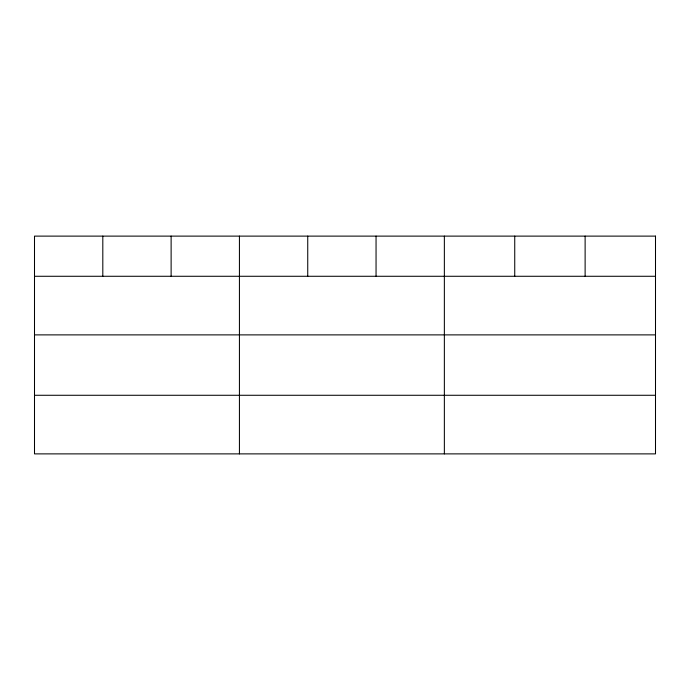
<?xml version="1.0" encoding="UTF-8"?>
<svg xmlns="http://www.w3.org/2000/svg" width="690" height="690" viewBox="0 0 690 690"><rect width="100%" height="100%" fill="white"/><g stroke="black" fill="none" stroke-linecap="round" stroke-linejoin="round"><path stroke-width="1.03" d="M34.5 276.276L655.5 276.276M34.5 334.883L655.5 334.883M34.5 395.275L655.5 395.275M585.12 236.118L585.12 276.276M514.74 236.118L514.74 276.276M444.36 236.118L444.36 453.882M376.05 236.118L376.05 276.276M307.74 236.118L307.74 276.276M239.43 236.118L239.43 453.882M171.12 236.118L171.12 276.276M102.81 236.118L102.81 276.276M655.5 236.118L34.5 236.118L34.5 453.882L655.5 453.882L655.5 236.118"/></g></svg>
